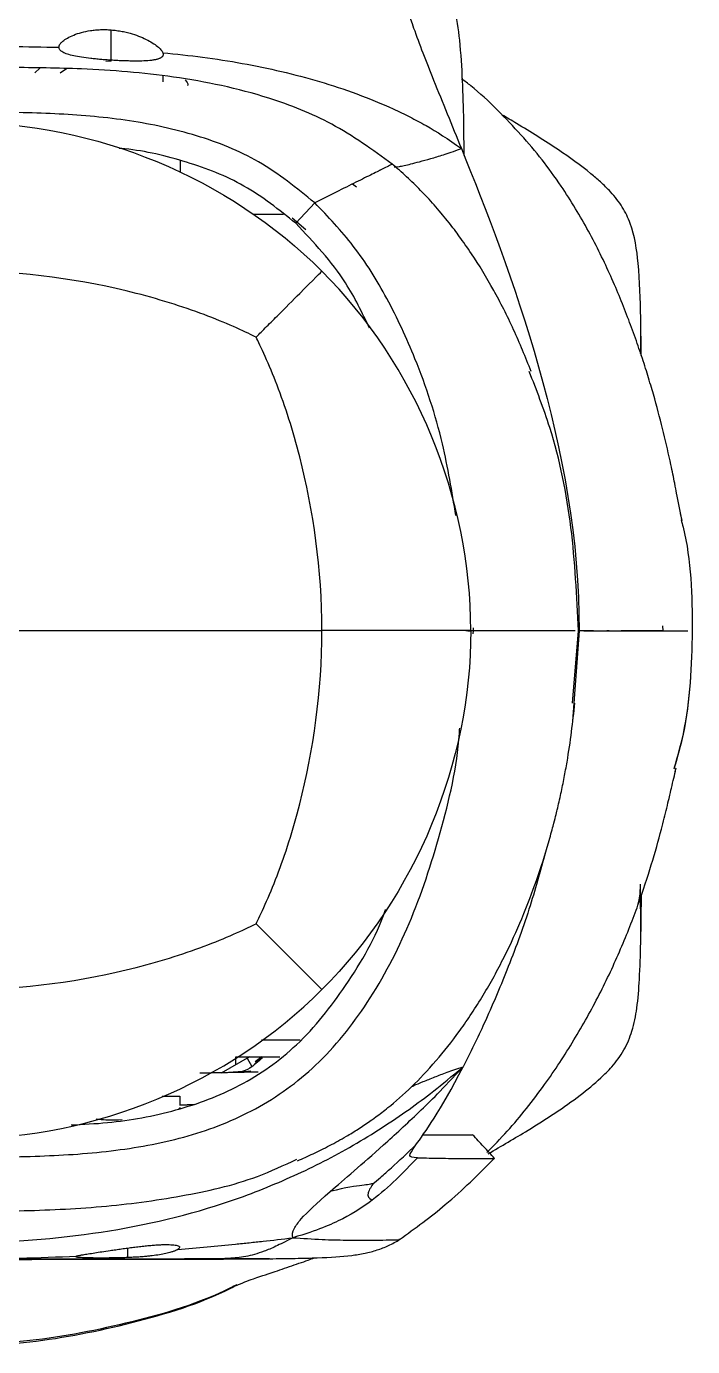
# Model space of a CAD drawing. Header units: millimetres. Extents: x 0 to 1189, y 0 to 841.
# Drawn here: x 1035.19 to 1055.33, y 204.99 to 244.91 of the extents above; entities that cross this region are included whole.
import ezdxf

# ---------------------------------------------------------------- set-up
doc = ezdxf.new("R2010")
doc.units = ezdxf.units.MM

msp = doc.modelspace()

# ---------------------------------------------------------------- linework, layer by layer
at = {"color": 7, "linetype": 'Continuous', "lineweight": 25}
for p, q in [((1037.747, 243.857), (1037.747, 244.806)), ((1035.444, 243.508), (1035.591, 243.651)), ((1036.397, 243.633), (1036.209, 243.498)), ((1037.747, 243.857), (1037.584, 243.855)), ((1039.322, 243.239), (1039.322, 243.407)), ((1039.846, 240.499), (1039.846, 240.843)), ((1046.243, 240.748), (1046.243, 240.748)), ((1045.169, 240.051), (1045.049, 240.136)), ((1043.33, 238.957), (1043.903, 239.579)), ((1042.962, 239.222), (1042.062, 239.222)), ((1043.221, 239.118), (1043.63, 238.766)), ((1053.776, 234.962), (1053.758, 236.146)), ((1055.007, 229.974), (1054.962, 230.182)), ((1054.418, 226.78), (1054.427, 226.637)), ((1054.418, 226.779), (1054.427, 226.637)), ((1048.531, 226.637), (1048.621, 226.637)), ((1051.896, 226.637), (1051.696, 223.897)), ((1051.868, 226.637), (1051.867, 226.637)), ((1051.868, 226.637), (1051.867, 226.637)), ((1051.885, 226.637), (1051.868, 226.637)), ((1051.873, 226.637), (1051.868, 226.637)), ((1052.329, 226.637), (1051.892, 226.637)), ((1052.329, 226.637), (1051.892, 226.637)), ((1052.809, 226.637), (1052.739, 226.637)), ((1053.872, 226.637), (1053.164, 226.637)), ((1054.283, 226.637), (1053.341, 226.637)), ((1054.283, 226.637), (1053.341, 226.637)), ((1054.01, 226.637), (1053.872, 226.637)), ((1054.45, 226.637), (1054.283, 226.637)), ((1054.427, 226.637), (1054.284, 226.637)), ((1054.427, 226.637), (1054.286, 226.637)), ((1054.805, 222.378), (1054.835, 222.491)), ((1053.758, 217.161), (1053.782, 218.656)), ((1041.085, 213.265), (1041.938, 213.758)), ((1041.511, 213.75), (1041.511, 213.511)), ((1041.859, 213.712), (1042.005, 213.458)), ((1042.299, 213.753), (1042.083, 213.525)), ((1042.305, 213.745), (1042.098, 213.598)), ((1041.728, 213.305), (1041.142, 213.267)), ((1041.695, 213.289), (1041.791, 213.303)), ((1042.194, 213.29), (1041.941, 213.284)), ((1039.287, 212.56), (1039.822, 212.56)), ((1039.822, 212.56), (1039.822, 212.291)), ((1039.822, 212.198), (1039.784, 212.173)), ((1040.27, 212.305), (1039.821, 212.285)), ((1039.822, 212.291), (1040.27, 212.305)), ((1039.822, 212.221), (1039.822, 212.198)), ((1046.461, 208.224), (1046.443, 208.226))]:
    msp.add_line(p, q, dxfattribs=at)
at = {"color": 8, "linetype": 'Continuous', "lineweight": 25}
for p, q in [((1048.694, 226.546), (1048.701, 226.637)), ((1048.701, 226.637), (1048.701, 226.724)), ((1051.696, 224.441), (1051.873, 226.637)), ((1041.791, 213.303), (1041.969, 213.329)), ((1038.247, 207.967), (1038.247, 207.678))]:
    msp.add_line(p, q, dxfattribs=at)
at = {"color": 7, "linetype": 'Continuous', "lineweight": 25}
for points, knots in [([(1046.664, 247.061), (1046.602, 246.925), (1046.472, 246.641), (1046.56, 245.909), (1046.895, 244.803), (1047.521, 243.221), (1048.052, 241.92), (1048.339, 241.216)], [0, 0, 0, 0, 0.160706, 0.336367, 0.511182, 0.735414, 1, 1, 1, 1]), ([(1048.421, 241.009), (1048.418, 241.355), (1048.407, 242.518), (1048.357, 244.021), (1048.187, 245.323), (1047.985, 245.84), (1047.838, 246.058), (1047.72, 246.165), (1047.641, 246.198), (1047.598, 246.215)], [0, 0, 0, 0, 0.190793, 0.640145, 0.827422, 0.912412, 0.953302, 0.97489, 1, 1, 1, 1]), ([(1036.172, 244.28), (1036.172, 244.288), (1036.173, 244.304), (1036.18, 244.33), (1036.192, 244.356), (1036.208, 244.382), (1036.23, 244.409), (1036.256, 244.436), (1036.312, 244.486), (1036.419, 244.561), (1036.612, 244.653), (1036.847, 244.733), (1037.078, 244.781), (1037.275, 244.805), (1037.429, 244.815), (1037.587, 244.816), (1037.693, 244.81), (1037.747, 244.806)], [0, 0, 0, 0, 0.03591, 0.071547, 0.107022, 0.142449, 0.17794, 0.213604, 0.249549, 0.375495, 0.499159, 0.625991, 0.748751, 0.812311, 0.874694, 0.936922, 1, 1, 1, 1]), ([(1037.747, 244.806), (1037.775, 244.804), (1037.831, 244.799), (1037.914, 244.788), (1037.997, 244.776), (1038.08, 244.761), (1038.162, 244.744), (1038.244, 244.724), (1038.386, 244.686), (1038.583, 244.621), (1038.809, 244.522), (1039.003, 244.415), (1039.13, 244.325), (1039.21, 244.256), (1039.257, 244.206), (1039.293, 244.158), (1039.306, 244.128), (1039.313, 244.114)], [0, 0, 0, 0, 0.034918, 0.069823, 0.104855, 0.140155, 0.175864, 0.212117, 0.249049, 0.369888, 0.496706, 0.619646, 0.747901, 0.810656, 0.873266, 0.936207, 1, 1, 1, 1]), ([(1037.747, 243.889), (1037.72, 243.89), (1037.667, 243.894), (1037.588, 243.899), (1037.51, 243.905), (1037.406, 243.914), (1037.279, 243.926), (1037.081, 243.947), (1036.851, 243.977), (1036.612, 244.02), (1036.419, 244.071), (1036.301, 244.121), (1036.234, 244.165), (1036.198, 244.201), (1036.176, 244.239), (1036.173, 244.266), (1036.172, 244.28)], [0, 0, 0, 0, 0.031736, 0.063337, 0.094891, 0.126484, 0.189833, 0.252799, 0.37916, 0.503612, 0.628374, 0.751844, 0.8143, 0.876177, 0.93793, 1, 1, 1, 1]), ([(1039.313, 244.114), (1039.315, 244.105), (1039.321, 244.088), (1039.323, 244.065), (1039.32, 244.043), (1039.313, 244.023), (1039.302, 244.004), (1039.286, 243.986), (1039.267, 243.97), (1039.243, 243.956), (1039.215, 243.942), (1039.183, 243.93), (1039.148, 243.919), (1039.109, 243.909), (1039.066, 243.9), (1039.02, 243.892), (1038.97, 243.885), (1038.864, 243.874), (1038.68, 243.863), (1038.44, 243.862), (1038.235, 243.866), (1038.076, 243.871), (1037.913, 243.879), (1037.802, 243.885), (1037.747, 243.889)], [0, 0, 0, 0, 0.03414, 0.067687, 0.100704, 0.133248, 0.165375, 0.197138, 0.228587, 0.25977, 0.290736, 0.321532, 0.352204, 0.3828, 0.413367, 0.443955, 0.474613, 0.505393, 0.62802, 0.752009, 0.814075, 0.875611, 0.937335, 1, 1, 1, 1]), ([(1039.313, 244.114), (1039.715, 244.077), (1040.116, 244.034), (1040.915, 243.928), (1041.315, 243.866), (1042.111, 243.721), (1042.508, 243.639), (1043.287, 243.456), (1043.669, 243.357), (1044.425, 243.134), (1044.8, 243.009), (1045.549, 242.73), (1045.921, 242.576), (1046.448, 242.337), (1046.618, 242.255), (1046.946, 242.091), (1047.424, 241.837), (1047.928, 241.512), (1048.339, 241.216)], [0, 0, 0, 0, 0.125, 0.125, 0.25, 0.25, 0.375, 0.375, 0.5, 0.5, 0.625, 0.625, 0.75, 0.75, 0.8125, 0.8125, 0.875, 1, 1, 1, 1]), ([(1046.243, 240.748), (1045.65, 241.178), (1044.499, 242.011), (1042.248, 242.897), (1039.695, 243.433), (1037.071, 243.642), (1035.427, 243.662), (1034.715, 243.67)], [0, 0, 0, 0, 0.180516, 0.350218, 0.593222, 0.823794, 1, 1, 1, 1]), ([(1039.984, 243.296), (1040.03, 243.241), (1040.084, 243.175), (1040.065, 243.131), (1040.062, 243.124)], [0, 0, 0, 0, 0.839745, 1, 1, 1, 1]), ([(1054.998, 229.996), (1054.946, 230.266), (1054.877, 230.621), (1054.804, 231.009), (1054.731, 231.369), (1054.561, 232.177), (1054.333, 233.133), (1054.02, 234.207), (1053.84, 234.784), (1053.616, 235.438), (1053.382, 236.074), (1053.159, 236.65), (1052.873, 237.323), (1052.552, 238.01), (1052.184, 238.722), (1051.775, 239.433), (1051.3, 240.175), (1050.737, 240.945), (1050.202, 241.572), (1049.415, 242.411), (1048.815, 242.974), (1048.438, 243.256), (1048.344, 243.325)], [0, 0, 0, 0, 0.12463, 0.163464, 0.185734, 0.207308, 0.34725, 0.384784, 0.422542, 0.460048, 0.502731, 0.550885, 0.593967, 0.632412, 0.668434, 0.705162, 0.745569, 0.801457, 0.865718, 0.922915, 0.980914, 1, 1, 1, 1]), ([(1043.903, 239.579), (1043.357, 240.02), (1042.279, 240.891), (1040.331, 241.663), (1038.292, 242.102), (1036.166, 242.287), (1033.997, 242.322), (1031.814, 242.321), (1029.655, 242.249), (1027.552, 241.997), (1025.54, 241.463), (1023.658, 240.534), (1021.993, 239.098), (1020.618, 237.182), (1019.497, 234.892), (1018.7, 232.305), (1018.273, 230.476), (1018.211, 229.522), (1018.211, 229.514)], [0, 0, 0, 0, 0.062121, 0.122633, 0.184095, 0.247347, 0.312029, 0.377125, 0.441447, 0.504133, 0.565136, 0.625786, 0.689215, 0.758604, 0.834193, 0.914941, 0.999284, 1, 1, 1, 1]), ([(1053.759, 236.103), (1053.746, 236.653), (1053.723, 237.617), (1053.553, 238.754), (1053.221, 239.453), (1052.89, 239.875), (1052.557, 240.2), (1052.047, 240.636), (1051.203, 241.236), (1050.29, 241.809), (1049.712, 242.15), (1049.565, 242.237)], [0, 0, 0, 0, 0.208679, 0.366251, 0.436422, 0.508534, 0.561736, 0.608724, 0.757192, 0.938304, 1, 1, 1, 1]), ([(1043.33, 238.957), (1042.825, 239.362), (1041.829, 240.161), (1040.029, 240.845), (1038.739, 241.158), (1038.046, 241.219), (1037.988, 241.224)], [0, 0, 0, 0, 0.327451, 0.646132, 0.969924, 1, 1, 1, 1]), ([(1046.309, 240.666), (1046.337, 240.662), (1046.383, 240.663), (1046.503, 240.683), (1046.552, 240.692), (1046.669, 240.718), (1046.737, 240.734), (1046.889, 240.772), (1046.975, 240.794), (1047.172, 240.847), (1047.286, 240.879), (1047.47, 240.932), (1047.534, 240.951), (1047.663, 240.989), (1047.727, 241.008), (1047.938, 241.074), (1048.101, 241.129), (1048.339, 241.216)], [0, 0, 0, 0, 0.25, 0.25, 0.375, 0.375, 0.5, 0.5, 0.625, 0.625, 0.75, 0.75, 0.8125, 0.8125, 0.875, 0.875, 1, 1, 1, 1]), ([(1050.448, 234.472), (1050.274, 234.904), (1049.913, 235.798), (1049.29, 237.002), (1048.759, 237.881), (1048.246, 238.605), (1048.056, 238.866), (1047.507, 239.529), (1047.106, 239.957), (1046.681, 240.374), (1046.39, 240.623), (1046.243, 240.748)], [0, 0, 0, 0, 0.163005, 0.337813, 0.530272, 0.634915, 0.746058, 0.808715, 0.871551, 0.935406, 1, 1, 1, 1]), ([(1048.17, 230.119), (1048.052, 230.845), (1047.787, 232.463), (1047.063, 234.665), (1046.137, 236.66), (1045.145, 238.274), (1044.307, 239.154), (1043.903, 239.579)], [0, 0, 0, 0, 0.209076, 0.465187, 0.655391, 0.833888, 1, 1, 1, 1]), ([(1045.56, 235.787), (1045.336, 236.254), (1044.772, 237.431), (1043.873, 238.382), (1043.33, 238.957)], [0, 0, 0, 0, 0.396553, 1, 1, 1, 1]), ([(1042.129, 235.514), (1042.013, 235.572), (1041.581, 235.782), (1040.409, 236.273), (1037.827, 237.116), (1035.086, 237.508), (1033.259, 237.508)], [0, 0, 0, 0, 0.125, 0.25, 0.5, 1, 1, 1, 1]), ([(1042.129, 235.514), (1042.187, 235.572), (1042.397, 235.782), (1042.888, 236.273), (1043.731, 237.116), (1044.122, 237.508), (1044.122, 237.508)], [0, 0, 0, 0, 0.125, 0.25, 0.5, 1, 1, 1, 1]), ([(1053.759, 236.083), (1053.759, 236.106), (1053.759, 236.143), (1053.758, 236.141), (1053.758, 236.14)], [0, 0, 0, 0, 0.652549, 1, 1, 1, 1]), ([(1044.122, 226.645), (1044.122, 228.472), (1043.731, 231.212), (1042.888, 233.794), (1042.397, 234.966), (1042.187, 235.398), (1042.129, 235.514)], [0, 0, 0, 0, 0.5, 0.75, 0.875, 1, 1, 1, 1]), ([(1054.982, 229.992), (1055.001, 229.919), (1055.292, 228.832), (1055.306, 227.696), (1055.319, 226.637)], [0, 0, 0, 0, 0.067556, 1, 1, 1, 1]), ([(1042.129, 217.775), (1042.187, 217.891), (1042.397, 218.323), (1042.888, 219.495), (1043.731, 222.077), (1044.122, 224.818), (1044.122, 226.645)], [0, 0, 0, 0, 0.125, 0.25, 0.5, 1, 1, 1, 1]), ([(1051.289, 226.637), (1051.268, 226.637), (1051.226, 226.637), (1051.156, 226.637), (1051.081, 226.637), (1051, 226.637), (1050.914, 226.637), (1050.822, 226.637), (1050.724, 226.637), (1050.621, 226.637), (1050.512, 226.637), (1050.397, 226.637), (1050.277, 226.637), (1050.076, 226.637), (1049.769, 226.637), (1049.376, 226.637), (1048.935, 226.637), (1048.641, 226.637), (1048.47, 226.637)], [0, 0, 0, 0, 0.0369602, 0.07447, 0.1125399, 0.1511802, 0.1904007, 0.2302105, 0.2706187, 0.3116337, 0.3532636, 0.3955163, 0.4383992, 0.4819194, 0.6037716, 0.7400134, 0.8488409, 1, 1, 1, 1]), ([(1051.29, 226.637), (1051.268, 226.637), (1051.223, 226.637), (1051.149, 226.637), (1051.066, 226.637), (1050.975, 226.637), (1050.875, 226.637), (1050.766, 226.637), (1050.647, 226.637), (1050.518, 226.637), (1050.379, 226.637), (1050.23, 226.637), (1050.072, 226.637), (1049.903, 226.637), (1049.724, 226.637), (1049.536, 226.637), (1049.339, 226.637), (1049.133, 226.637), (1048.918, 226.637), (1048.697, 226.637), (1048.546, 226.637), (1048.47, 226.637)], [0, 0, 0, 0, 0.03846, 0.078459, 0.119996, 0.163073, 0.207697, 0.253873, 0.30161, 0.350919, 0.401811, 0.454296, 0.508388, 0.564097, 0.621434, 0.680407, 0.741023, 0.803289, 0.867206, 0.932777, 1, 1, 1, 1]), ([(1051.777, 226.637), (1051.764, 226.637), (1051.731, 226.637), (1051.612, 226.637), (1051.441, 226.637), (1051.31, 226.637), (1051.289, 226.637)], [0, 0, 0, 0, 0.215417, 0.57305, 0.934312, 1, 1, 1, 1]), ([(1051.781, 226.637), (1051.773, 226.637), (1051.738, 226.637), (1051.635, 226.637), (1051.452, 226.637), (1051.31, 226.637), (1051.289, 226.637)], [0, 0, 0, 0, 0.136949, 0.533707, 0.934154, 1, 1, 1, 1]), ([(1052.043, 226.637), (1052.161, 226.637), (1052.413, 226.637), (1052.926, 226.637), (1053.524, 226.637), (1054.174, 226.637), (1054.747, 226.637), (1055.169, 226.637), (1055.147, 226.637), (1055.158, 226.637), (1055.158, 226.637), (1055.162, 226.637), (1055.165, 226.637), (1055.17, 226.637), (1055.175, 226.637), (1055.18, 226.637), (1055.185, 226.637), (1055.187, 226.637)], [0, 0, 0, 0, 0.058159, 0.124765, 0.202915, 0.28803, 0.360217, 0.431183, 0.495962, 0.56651, 0.612215, 0.679065, 0.758038, 0.828126, 0.891816, 0.949107, 1, 1, 1, 1]), ([(1052.048, 226.637), (1052.165, 226.637), (1052.42, 226.637), (1052.925, 226.637), (1053.525, 226.637), (1054.174, 226.637), (1054.747, 226.637), (1055.17, 226.637), (1055.147, 226.637), (1055.158, 226.637), (1055.158, 226.637), (1055.162, 226.637), (1055.165, 226.637), (1055.17, 226.637), (1055.175, 226.637), (1055.18, 226.637), (1055.185, 226.637), (1055.187, 226.637)], [0, 0, 0, 0, 0.056163, 0.122921, 0.201227, 0.286529, 0.358876, 0.429977, 0.494898, 0.565585, 0.611383, 0.678369, 0.757516, 0.827762, 0.891592, 0.949004, 1, 1, 1, 1]), ([(1055.318, 226.637), (1055.289, 225.582), (1055.25, 224.161), (1054.863, 222.802), (1054.764, 222.453)], [0, 0, 0, 0, 0.743381, 1, 1, 1, 1]), ([(1054.781, 222.506), (1054.877, 222.843), (1055.26, 224.185), (1055.298, 225.587), (1055.327, 226.637)], [0, 0, 0, 0, 0.251148, 1, 1, 1, 1]), ([(1043.386, 210.605), (1043.54, 210.674), (1043.842, 210.809), (1044.345, 211.058), (1044.743, 211.275), (1045.036, 211.45), (1045.213, 211.561), (1045.392, 211.678), (1045.554, 211.79), (1045.704, 211.895), (1045.934, 212.067), (1046.268, 212.33), (1046.772, 212.767), (1047.497, 213.518), (1048.152, 214.334), (1048.651, 215.057), (1049.003, 215.616), (1049.335, 216.195), (1049.762, 217.011), (1050.227, 218.045), (1050.659, 219.199), (1050.925, 220.046), (1051.16, 220.906), (1051.237, 221.228), (1051.352, 221.726), (1051.447, 222.196), (1051.622, 223.145), (1051.704, 223.87), (1051.77, 224.449)], [0, 0, 0, 0, 0.080431, 0.15783, 0.233955, 0.259172, 0.284072, 0.308583, 0.332627, 0.351039, 0.362857, 0.374215, 0.414509, 0.447007, 0.473081, 0.484823, 0.496478, 0.508395, 0.520871, 0.549217, 0.584127, 0.626436, 0.647716, 0.685159, 0.728578, 0.773078, 0.818322, 1, 1, 1, 1]), ([(1018.196, 223.839), (1018.202, 223.734), (1018.266, 222.614), (1018.746, 220.561), (1019.638, 217.812), (1020.889, 215.416), (1022.439, 213.466), (1024.324, 212.103), (1026.412, 211.29), (1028.623, 210.876), (1030.914, 210.725), (1033.247, 210.714), (1035.579, 210.725), (1037.87, 210.876), (1040.081, 211.29), (1042.169, 212.103), (1044.055, 213.466), (1045.604, 215.416), (1046.856, 217.812), (1047.745, 220.561), (1048.221, 222.562), (1048.284, 223.631), (1048.287, 223.684)], [0, 0, 0, 0, 0.006951, 0.074241, 0.138397, 0.197972, 0.252112, 0.301676, 0.349964, 0.399195, 0.449944, 0.501714, 0.553483, 0.604232, 0.653463, 0.701751, 0.751315, 0.805455, 0.865031, 0.929186, 0.996476, 1, 1, 1, 1]), ([(1049.102, 210.851), (1049.312, 211.065), (1049.946, 211.71), (1050.835, 212.848), (1051.753, 214.238), (1052.513, 215.611), (1053.165, 217), (1053.726, 218.434), (1054.1, 219.596), (1054.326, 220.407), (1054.47, 220.964), (1054.546, 221.272), (1054.642, 221.671), (1054.689, 221.881), (1054.762, 222.196), (1054.803, 222.368), (1054.823, 222.457)], [0, 0, 0, 0, 0.0515233, 0.1555055, 0.2485822, 0.3395597, 0.4277219, 0.5141723, 0.6097644, 0.709923, 0.7424613, 0.7745151, 0.8066448, 0.8646839, 0.930354, 1, 1, 1, 1]), ([(1050.88, 219.939), (1050.722, 219.36), (1050.392, 218.149), (1049.746, 216.428), (1049.075, 214.824), (1048.606, 213.88), (1048.39, 213.445)], [0, 0, 0, 0, 0.256173, 0.535947, 0.785837, 1, 1, 1, 1]), ([(1053.674, 218.33), (1053.688, 218.387), (1053.742, 218.599), (1053.747, 218.812), (1053.751, 218.968)], [0, 0, 0, 0, 0.267266, 1, 1, 1, 1]), ([(1036.54, 211.69), (1036.906, 211.708), (1037.973, 211.761), (1039.709, 212.081), (1041.686, 212.814), (1043.482, 214.087), (1044.922, 215.942), (1045.764, 217.375), (1046.043, 218.196), (1046.046, 218.206)], [0, 0, 0, 0, 0.089293, 0.260426, 0.427949, 0.599951, 0.788642, 0.997231, 1, 1, 1, 1]), ([(1033.259, 215.782), (1035.086, 215.782), (1037.827, 216.173), (1040.409, 217.016), (1041.581, 217.507), (1042.013, 217.717), (1042.129, 217.775)], [0, 0, 0, 0, 0.5, 0.75, 0.875, 1, 1, 1, 1]), ([(1042.129, 217.775), (1042.187, 217.717), (1042.397, 217.507), (1042.888, 217.016), (1043.731, 216.173), (1044.122, 215.782), (1044.122, 215.782)], [0, 0, 0, 0, 0.125, 0.25, 0.5, 1, 1, 1, 1]), ([(1049.143, 210.816), (1049.548, 211.052), (1050.507, 211.609), (1051.677, 212.372), (1052.471, 213.022), (1052.921, 213.474), (1053.271, 213.943), (1053.523, 214.549), (1053.663, 215.273), (1053.732, 216.168), (1053.749, 216.831), (1053.759, 217.201)], [0, 0, 0, 0, 0.163565, 0.387625, 0.485923, 0.542111, 0.615656, 0.688152, 0.770366, 0.871686, 1, 1, 1, 1]), ([(1053.758, 217.172), (1053.759, 217.171), (1053.759, 217.17), (1053.759, 217.199), (1053.759, 217.201)], [0, 0, 0, 0, 0.9578292, 1, 1, 1, 1]), ([(1043.465, 214.251), (1043.271, 214.25), (1042.916, 214.25), (1042.486, 214.251), (1042.29, 214.251)], [0, 0, 0, 0, 0.546195, 1, 1, 1, 1]), ([(1041.515, 213.752), (1041.817, 213.753), (1042.299, 213.753), (1042.696, 213.753), (1042.844, 213.753)], [0, 0, 0, 0, 0.628367, 1, 1, 1, 1]), ([(1042.326, 213.721), (1042.189, 213.598), (1041.928, 213.363), (1041.756, 213.318), (1041.675, 213.297)], [0, 0, 0, 0, 0.523178, 1, 1, 1, 1]), ([(1018.103, 213.445), (1018.803, 212.858), (1019.657, 212.186), (1021.428, 211.03), (1023.187, 210.137), (1025.74, 209.11), (1028.986, 208.356), (1033.247, 208.012), (1037.507, 208.356), (1040.753, 209.11), (1043.306, 210.137), (1045.065, 211.03), (1046.836, 212.186), (1047.69, 212.858), (1048.39, 213.445)], [0, 0, 0, 0, 0.0625, 0.125, 0.1875, 0.25, 0.375, 0.5, 0.625, 0.75, 0.8125, 0.875, 0.9375, 1, 1, 1, 1]), ([(1041.941, 213.284), (1041.718, 213.279), (1041.233, 213.269), (1040.714, 213.257), (1040.435, 213.251)], [0, 0, 0, 0, 0.461121, 1, 1, 1, 1]), ([(1046.837, 212.851), (1046.859, 212.861), (1046.951, 212.903), (1047.173, 212.996), (1047.514, 213.131), (1047.89, 213.286), (1048.222, 213.391), (1048.39, 213.445)], [0, 0, 0, 0, 0.074834, 0.322927, 0.564967, 0.779465, 1, 1, 1, 1]), ([(1038.078, 211.842), (1037.936, 211.837), (1037.689, 211.827), (1037.429, 211.843), (1037.32, 211.857), (1037.292, 211.861)], [0, 0, 0, 0, 0.495394, 0.867724, 1, 1, 1, 1]), ([(1047.178, 211.391), (1047.333, 211.391), (1047.75, 211.391), (1048.34, 211.391), (1048.663, 211.391), (1048.671, 211.391), (1048.672, 211.391)], [0, 0, 0, 0, 0.220562, 0.594967, 0.973625, 1, 1, 1, 1]), ([(1049.343, 210.678), (1049.232, 210.797), (1049.01, 211.035), (1048.789, 211.272), (1048.678, 211.391)], [0, 0, 0, 0, 0.500122, 1, 1, 1, 1]), ([(1045.673, 209.916), (1045.718, 209.953), (1045.886, 210.095), (1046.325, 210.486), (1046.709, 210.846), (1046.965, 211.086)], [0, 0, 0, 0, 0.25, 0.5, 1, 1, 1, 1]), ([(1046.47, 208.226), (1046.94, 208.567), (1047.961, 209.307), (1048.855, 210.198), (1049.338, 210.68)], [0, 0, 0, 0, 0.4597375, 1, 1, 1, 1]), ([(1047.009, 210.699), (1047.192, 210.693), (1047.577, 210.681), (1048.36, 210.676), (1049.023, 210.675), (1049.333, 210.677), (1049.34, 210.678), (1049.34, 210.678)], [0, 0, 0, 0, 0.222506, 0.469134, 0.728675, 0.992225, 1, 1, 1, 1]), ([(1043.238, 208.28), (1043.214, 208.376), (1043.257, 208.545), (1043.544, 208.934), (1043.952, 209.307), (1044.37, 209.673)], [0, 0, 0, 0, 0.25, 0.5, 1, 1, 1, 1]), ([(1045.673, 209.916), (1045.649, 209.909), (1045.564, 209.889), (1045.278, 209.853), (1044.869, 209.808), (1044.37, 209.673)], [0, 0, 0, 0, 0.25, 0.5, 1, 1, 1, 1]), ([(1045.673, 209.916), (1045.652, 209.885), (1045.58, 209.781), (1045.482, 209.577), (1045.527, 209.469), (1045.645, 209.417)], [0, 0, 0, 0, 0.25, 0.5, 1, 1, 1, 1]), ([(1045.645, 209.417), (1045.387, 209.22), (1044.966, 208.944), (1044.173, 208.582), (1043.639, 208.39), (1043.238, 208.28)], [0, 0, 0, 0, 0.5, 0.75, 1, 1, 1, 1]), ([(1038.247, 207.967), (1038.276, 207.971), (1038.336, 207.979), (1038.425, 207.99), (1038.514, 208.001), (1038.602, 208.011), (1038.689, 208.021), (1038.776, 208.03), (1038.861, 208.039), (1038.972, 208.049), (1039.105, 208.059), (1039.252, 208.068), (1039.384, 208.072), (1039.541, 208.071), (1039.696, 208.059), (1039.783, 208.034), (1039.815, 208.01), (1039.823, 207.991), (1039.818, 207.971), (1039.801, 207.949), (1039.779, 207.934), (1039.768, 207.926)], [0, 0, 0, 0, 0.0311986, 0.0622928, 0.0933507, 0.1244487, 0.1556708, 0.1871078, 0.2188563, 0.2510177, 0.3139238, 0.3769589, 0.4390523, 0.5006737, 0.6260768, 0.7477502, 0.7981548, 0.8486692, 0.8992409, 0.9497417, 1, 1, 1, 1]), ([(1039.768, 207.926), (1040.066, 207.952), (1040.36, 207.978), (1040.94, 208.031), (1041.225, 208.059), (1041.646, 208.101), (1041.786, 208.115), (1042.065, 208.143), (1042.203, 208.158), (1042.624, 208.202), (1042.912, 208.235), (1043.238, 208.28)], [0, 0, 0, 0, 0.25, 0.25, 0.5, 0.5, 0.625, 0.625, 0.75, 0.75, 1, 1, 1, 1]), ([(1043.238, 208.28), (1043.013, 208.156), (1042.71, 208.006), (1042.252, 207.815), (1041.814, 207.697), (1041.389, 207.653), (1041.062, 207.641), (1040.921, 207.639), (1040.881, 207.639)], [0, 0, 0, 0, 0.125, 0.25, 0.5, 0.75, 0.875, 1, 1, 1, 1]), ([(1042.535, 207.644), (1042.802, 207.647), (1043.33, 207.652), (1044.241, 207.677), (1044.84, 207.715), (1045.323, 207.786), (1045.593, 207.849), (1045.78, 207.903), (1045.962, 207.968), (1046.202, 208.069), (1046.367, 208.161), (1046.48, 208.224)], [0, 0, 0, 0, 0.156318, 0.309309, 0.627659, 0.756913, 0.805772, 0.846462, 0.883562, 0.920568, 1, 1, 1, 1]), ([(1023.972, 207.644), (1024.424, 207.641), (1025.395, 207.634), (1027.238, 207.628), (1029.339, 207.625), (1031.725, 207.624), (1034.358, 207.625), (1036.858, 207.625), (1039.084, 207.628), (1040.889, 207.632), (1042.001, 207.64), (1042.521, 207.644)], [0, 0, 0, 0, 0.08729, 0.187895, 0.29954, 0.420387, 0.558208, 0.710517, 0.814227, 0.913153, 1, 1, 1, 1]), ([(1040.881, 207.639), (1040.788, 207.639), (1040.434, 207.637), (1039.46, 207.633), (1037.265, 207.628), (1033.247, 207.627), (1029.229, 207.628), (1027.033, 207.633), (1026.059, 207.637), (1025.706, 207.639), (1025.612, 207.639)], [0, 0, 0, 0, 0.0625, 0.125, 0.25, 0.5, 0.75, 0.875, 0.9375, 1, 1, 1, 1]), ([(1038.247, 207.678), (1038.217, 207.677), (1038.159, 207.675), (1038.072, 207.672), (1037.985, 207.67), (1037.871, 207.668), (1037.731, 207.666), (1037.57, 207.664), (1037.416, 207.664), (1037.225, 207.665), (1037.016, 207.668), (1036.858, 207.675), (1036.766, 207.682), (1036.715, 207.688), (1036.682, 207.696), (1036.669, 207.704), (1036.674, 207.714), (1036.694, 207.721), (1036.704, 207.724)], [0, 0, 0, 0, 0.0314746, 0.0627522, 0.0939894, 0.1253373, 0.187786, 0.2502433, 0.3126496, 0.375224, 0.4999978, 0.6244888, 0.6862127, 0.7495025, 0.8116439, 0.8746995, 0.9371286, 1, 1, 1, 1]), ([(1036.704, 207.724), (1036.71, 207.726), (1036.723, 207.73), (1036.748, 207.736), (1036.778, 207.742), (1036.814, 207.749), (1036.854, 207.757), (1036.929, 207.77), (1037.053, 207.791), (1037.247, 207.821), (1037.47, 207.856), (1037.687, 207.888), (1037.888, 207.917), (1038.066, 207.942), (1038.186, 207.959), (1038.247, 207.967)], [0, 0, 0, 0, 0.040995, 0.082218, 0.123746, 0.16567, 0.208086, 0.251097, 0.374338, 0.500041, 0.623636, 0.749278, 0.832073, 0.91546, 1, 1, 1, 1]), ([(1039.768, 207.926), (1039.76, 207.922), (1039.744, 207.913), (1039.715, 207.898), (1039.682, 207.884), (1039.645, 207.87), (1039.603, 207.856), (1039.55, 207.839), (1039.483, 207.821), (1039.372, 207.794), (1039.213, 207.763), (1039.032, 207.737), (1038.877, 207.72), (1038.742, 207.707), (1038.589, 207.695), (1038.417, 207.685), (1038.303, 207.681), (1038.247, 207.678)], [0, 0, 0, 0, 0.041859, 0.083596, 0.12523, 0.16679, 0.208312, 0.249842, 0.312847, 0.374986, 0.499817, 0.624844, 0.688181, 0.749543, 0.835099, 0.917987, 1, 1, 1, 1]), ([(1041.535, 206.836), (1041.705, 206.906), (1042.01, 207.032), (1042.416, 207.156), (1043.156, 207.412), (1043.581, 207.556), (1043.827, 207.647), (1043.886, 207.669)], [0, 0, 0, 0, 0.3370965, 0.6052753, 0.7727148, 0.9457146, 1, 1, 1, 1]), ([(1042.532, 207.644), (1042.53, 207.644), (1042.528, 207.644), (1042.522, 207.644), (1042.52, 207.644)], [0, 0, 0, 0, 0.627621, 1, 1, 1, 1]), ([(1041.55, 206.858), (1041.486, 206.825), (1040.486, 206.311), (1038.385, 205.691), (1035.307, 205.081), (1032.162, 205), (1029.058, 205.438), (1026.622, 206.082), (1025.304, 206.71), (1024.933, 206.887)], [0, 0, 0, 0, 0.012555, 0.196951, 0.37987, 0.561995, 0.744477, 0.927953, 1, 1, 1, 1]), ([(1024.937, 206.878), (1025.306, 206.699), (1026.621, 206.064), (1029.055, 205.407), (1032.161, 204.958), (1035.31, 205.042), (1038.391, 205.666), (1040.488, 206.297), (1041.484, 206.816), (1041.544, 206.847)], [0, 0, 0, 0, 0.071667, 0.255465, 0.438081, 0.620274, 0.803382, 0.988171, 1, 1, 1, 1])]:
    msp.add_open_spline(points, degree=3, knots=knots, dxfattribs=at)
for points in [[(1030.322, 244.28), (1031.286, 244.304), (1033.247, 244.317), (1035.207, 244.304), (1036.172, 244.28)], [(1033.259, 242.007), (1037.272, 242.007), (1041.285, 240.345), (1044.122, 237.508)], [(1048.339, 241.216), (1049.785, 237.638), (1051.929, 232.06), (1051.896, 226.637)], [(1048.622, 226.645), (1048.622, 230.657), (1046.96, 234.67), (1044.122, 237.508)], [(1033.259, 226.645), (1037.272, 226.645), (1041.285, 226.645), (1044.122, 226.645)], [(1048.622, 226.645), (1048.622, 226.645), (1046.96, 226.645), (1044.122, 226.645)], [(1048.622, 226.645), (1048.622, 222.632), (1046.96, 218.619), (1044.122, 215.782)], [(1033.259, 211.282), (1037.272, 211.282), (1041.285, 212.944), (1044.122, 215.782)], [(1044.37, 209.673), (1044.579, 209.856), (1045.071, 210.28), (1045.938, 211.037), (1047.075, 212.085), (1047.751, 212.755), (1048.39, 213.445)], [(1046.965, 211.086), (1047.213, 211.437), (1047.706, 212.117), (1048.39, 213.445)], [(1047.009, 210.699), (1046.714, 210.713), (1046.717, 210.735), (1046.965, 211.086)], [(1047.009, 210.699), (1046.585, 210.254), (1046.161, 209.81), (1045.645, 209.417)], [(1029.79, 207.724), (1030.924, 207.671), (1033.247, 207.611), (1035.569, 207.671), (1036.704, 207.724)]]:
    msp.add_open_spline(points, degree=3, dxfattribs=at)
at = {"color": 8, "linetype": 'Continuous', "lineweight": 25}
for points, knots in [([(1046.243, 240.748), (1046.243, 240.748), (1046.243, 240.748), (1046.242, 240.747), (1046.242, 240.746), (1046.242, 240.746), (1046.242, 240.746), (1046.241, 240.745), (1046.228, 240.737), (1046.107, 240.675), (1045.888, 240.565), (1045.865, 240.553), (1045.854, 240.548), (1045.851, 240.546), (1045.85, 240.546), (1045.85, 240.546), (1045.849, 240.545), (1045.847, 240.544), (1045.841, 240.541), (1045.78, 240.511), (1045.584, 240.413), (1044.998, 240.122), (1044.341, 239.796), (1043.903, 239.579)], [0, 0, 0, 0, 0.25, 0.3125, 0.3125, 0.34375, 0.34375, 0.375, 0.5, 0.75, 0.765625, 0.773438, 0.777344, 0.777832, 0.777832, 0.778076, 0.778076, 0.77832, 0.779297, 0.78125, 0.8125, 0.875, 1, 1, 1, 1]), ([(1053.756, 235.02), (1053.757, 235.119), (1053.759, 235.35), (1053.76, 235.692), (1053.76, 235.981), (1053.759, 236.053), (1053.759, 236.083)], [0, 0, 0, 0, 0.160957, 0.374888, 0.739989, 1, 1, 1, 1]), ([(1051.873, 226.637), (1051.825, 227.681), (1051.73, 229.751), (1051.201, 232.394), (1050.609, 233.916), (1050.389, 234.479)], [0, 0, 0, 0, 0.390236, 0.774286, 1, 1, 1, 1]), ([(1053.759, 217.201), (1053.759, 217.241), (1053.76, 217.321), (1053.76, 217.56), (1053.759, 217.871), (1053.757, 218.238), (1053.754, 218.601), (1053.752, 218.862), (1053.751, 218.968)], [0, 0, 0, 0, 0.2043847, 0.4058938, 0.5913112, 0.7590974, 0.9021822, 1, 1, 1, 1]), ([(1023.128, 210.655), (1023.611, 210.438), (1024.865, 209.875), (1027.075, 209.427), (1029.654, 209.139), (1032.298, 209.066), (1034.904, 209.074), (1037.439, 209.185), (1039.853, 209.506), (1041.858, 209.952), (1042.971, 210.47), (1043.365, 210.653)], [0, 0, 0, 0, 0.076825, 0.199381, 0.325264, 0.453782, 0.583097, 0.703775, 0.821852, 0.936997, 1, 1, 1, 1]), ([(1043.238, 208.28), (1043.538, 208.259), (1044.098, 208.222), (1044.857, 208.206), (1045.487, 208.204), (1045.993, 208.208), (1046.329, 208.215), (1046.493, 208.221), (1046.466, 208.223), (1046.461, 208.224)], [0, 0, 0, 0, 0.1882797, 0.3505243, 0.5073181, 0.6619002, 0.8148988, 0.9666573, 1, 1, 1, 1]), ([(1042.52, 207.644), (1042.45, 207.644), (1042.313, 207.642), (1041.997, 207.641), (1041.626, 207.64), (1041.255, 207.639), (1040.989, 207.639), (1040.881, 207.639)], [0, 0, 0, 0, 0.245149, 0.480871, 0.694072, 0.875797, 1, 1, 1, 1])]:
    msp.add_open_spline(points, degree=3, knots=knots, dxfattribs=at)

doc.saveas('drawing.dxf')
